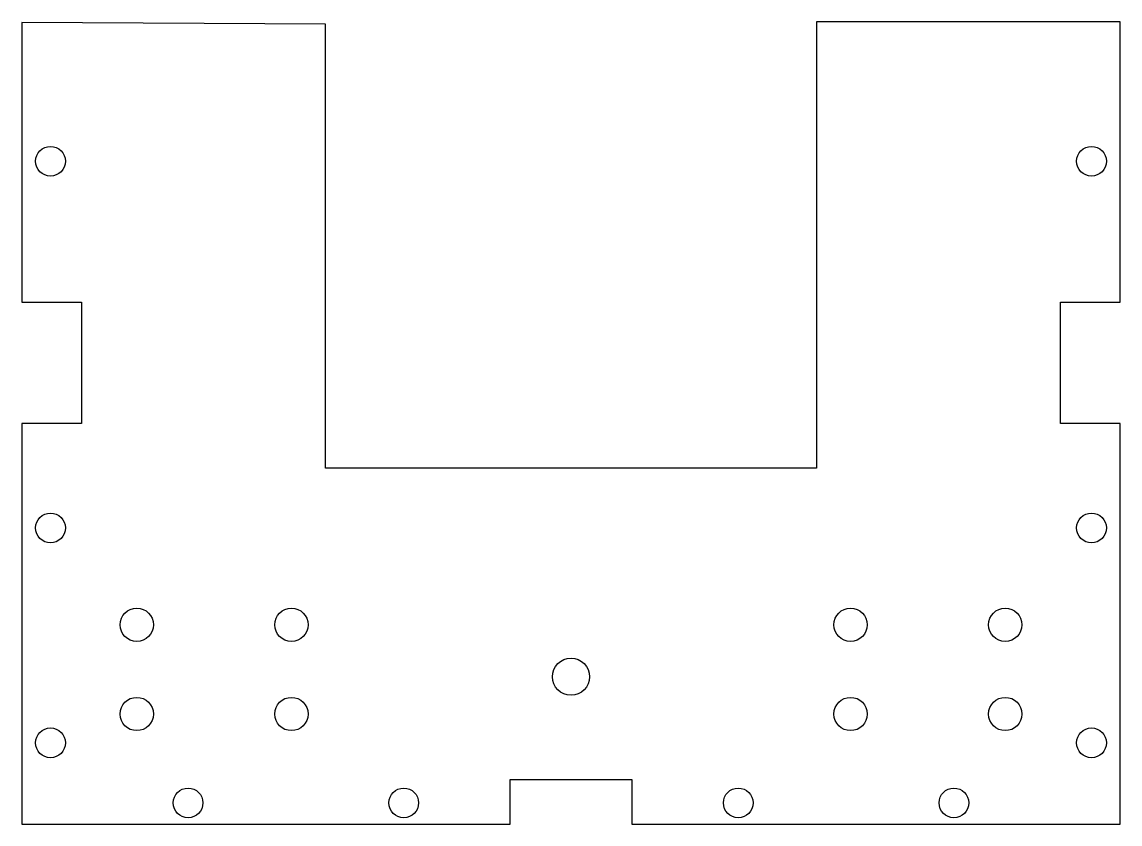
# Model space of a CAD drawing. Header units: inches. Extents: x -0.24 to 8.99, y -2.56 to 4.18.
import ezdxf

# ---------------------------------------------------------------- set-up
doc = ezdxf.new("R2010")
doc.units = ezdxf.units.IN
doc.layers.get('0').update_dxf_attribs({"linetype": 'CONTINUOUS'})

msp = doc.modelspace()

# ---------------------------------------------------------------- linework, layer by layer
msp.add_lwpolyline([(8.99, -2.565), (8.99, 0.8025), (8.49, 0.8025), (8.49, 1.8225), (8.99, 1.8225), (8.99, 4.1775), (6.4375, 4.1775), (6.4375, 0.4275), (2.3125, 0.4275), (2.3125, 4.1582), (-0.24, 4.1729), (-0.24, 1.8225), (0.26, 1.8225), (0.26, 0.8025), (-0.24, 0.8025), (-0.24, -2.565), (3.865, -2.565), (3.865, -2.19), (4.885, -2.19), (4.885, -2.565)], close=True)
for centre, radius in [((0, 3.0063), 0.125), ((8.75, 3.0063), 0.125), ((0, -0.0763), 0.125), ((8.75, -0.0763), 0.125), ((0.725, -0.89), 0.14), ((2.025, -0.89), 0.14), ((6.725, -0.89), 0.14), ((8.025, -0.89), 0.14), ((4.375, -1.3269), 0.156), ((0.725, -1.64), 0.14), ((2.025, -1.64), 0.14), ((6.725, -1.64), 0.14), ((8.025, -1.64), 0.14), ((0, -1.8825), 0.125), ((8.75, -1.8825), 0.125), ((1.1562, -2.3875), 0.125), ((2.9688, -2.3875), 0.125), ((5.7812, -2.3875), 0.125), ((7.5938, -2.3875), 0.125)]:
    msp.add_circle(centre, radius)

doc.saveas('drawing.dxf')
